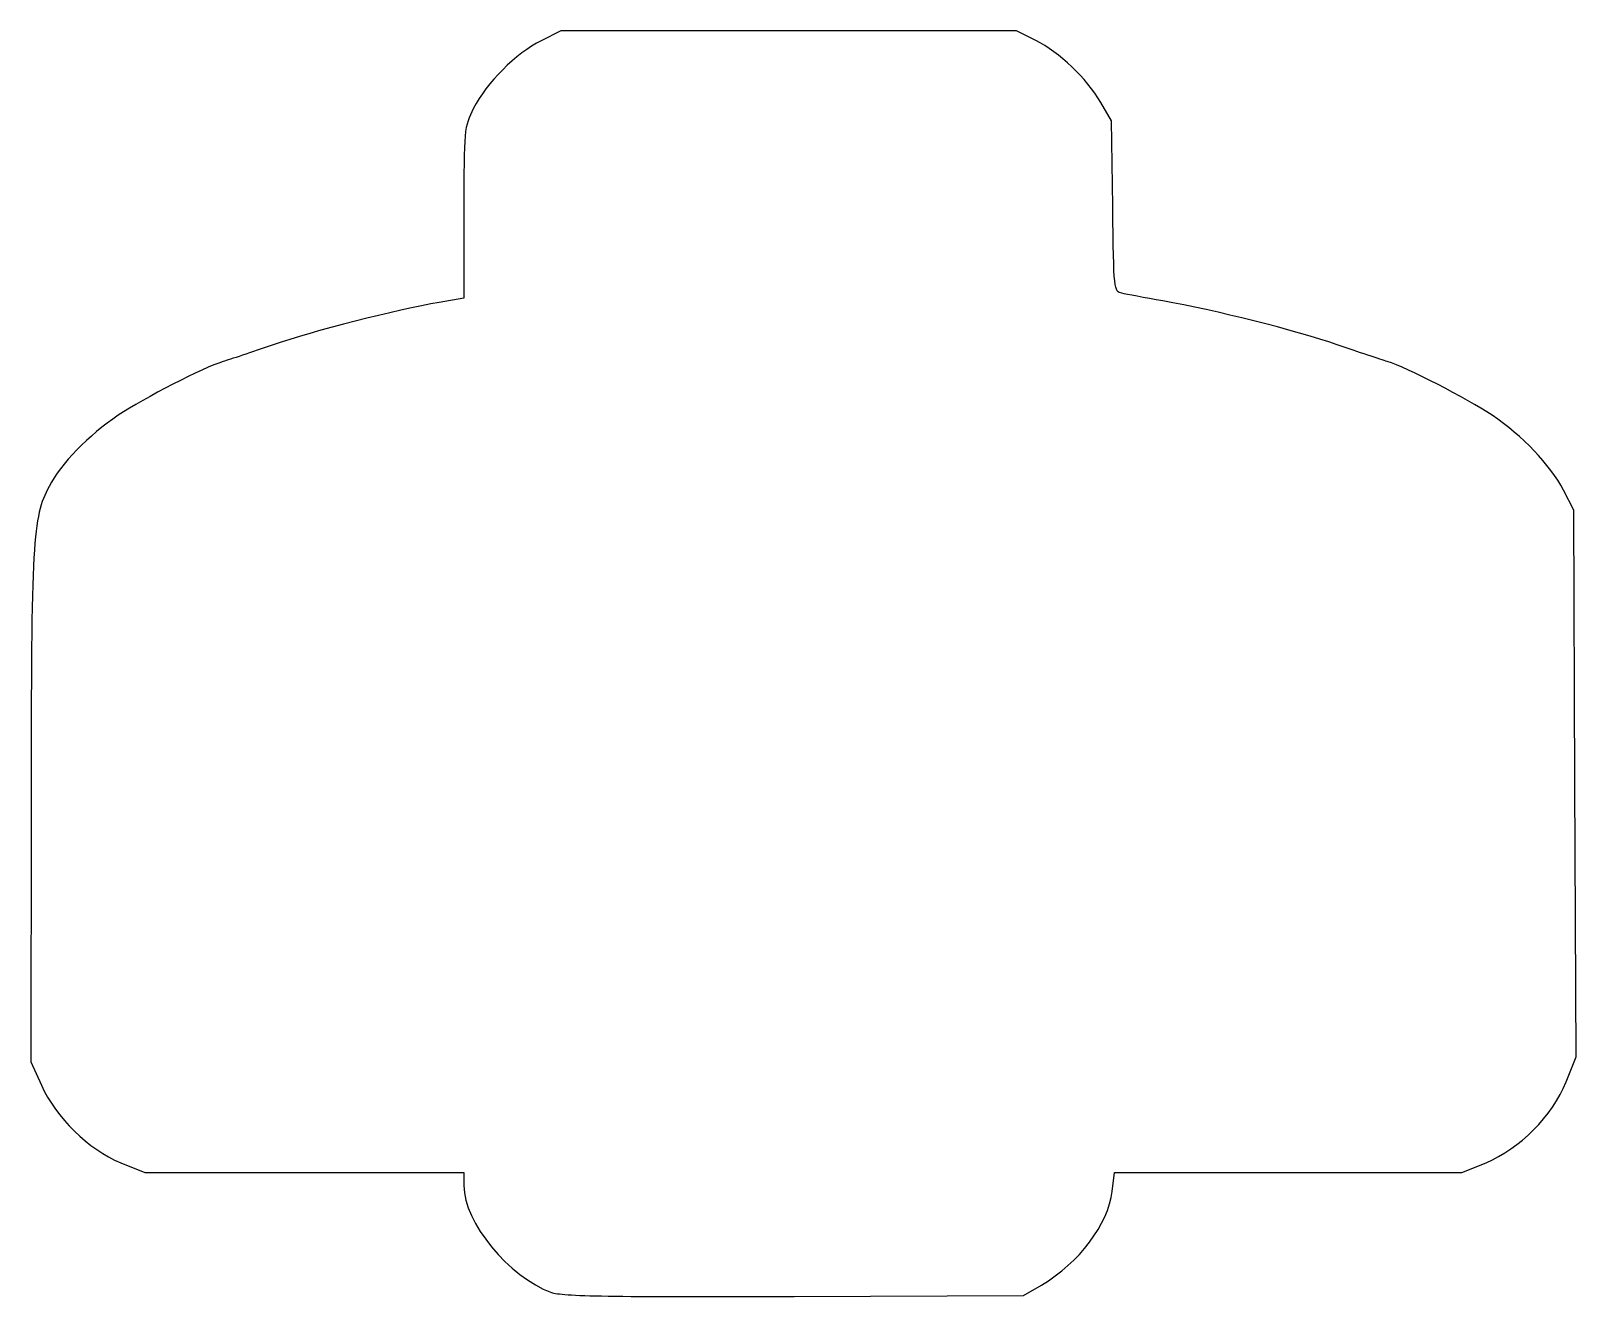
# Model space of a CAD drawing. Header units: centimetres. Extents: x -5.6 to 5.5, y -4.7 to 4.5.
import ezdxf

# ---------------------------------------------------------------- set-up
doc = ezdxf.new("R2010")
doc.units = ezdxf.units.CM
doc.header["$MEASUREMENT"] = 0
doc.layers.add('Layer 1', color=7, linetype='Continuous')

msp = doc.modelspace()

# ---------------------------------------------------------------- linework, layer by layer
at = {"layer": 'Layer 1'}
msp.add_open_spline([(-1.86971, -4.63332), (-2.1771, -4.52227), (-2.50031, -4.12784), (-2.50031, -3.86377), (-2.50031, -3.86377), (-2.50031, -3.86377), (-2.50031, -3.77031), (-2.50031, -3.77031), (-2.50031, -3.77031), (-2.50031, -3.77031), (-3.65073, -3.77031), (-3.65073, -3.77031), (-3.65073, -3.77031), (-3.65073, -3.77031), (-4.80114, -3.77031), (-4.80114, -3.77031), (-4.80114, -3.77031), (-4.80114, -3.77031), (-4.97502, -3.6989), (-4.97502, -3.6989), (-4.97502, -3.6989), (-5.20641, -3.60388), (-5.44212, -3.37344), (-5.54697, -3.13974), (-5.54697, -3.13974), (-5.54697, -3.13974), (-5.6224, -2.97163), (-5.6224, -2.97163), (-5.6224, -2.97163), (-5.6224, -2.97163), (-5.621, -1.14186), (-5.621, -1.14186), (-5.621, -1.14186), (-5.61952, 0.80598), (-5.61191, 0.94245), (-5.49174, 1.17545), (-5.49174, 1.17545), (-5.40894, 1.33601), (-5.20479, 1.54564), (-4.99262, 1.68797), (-4.99262, 1.68797), (-4.80673, 1.81266), (-4.37895, 2.03175), (-4.2371, 2.0749), (-4.2371, 2.0749), (-4.19137, 2.08881), (-4.02894, 2.14323), (-3.87615, 2.19584), (-3.87615, 2.19584), (-3.58651, 2.29555), (-2.98617, 2.44886), (-2.67891, 2.50157), (-2.67891, 2.50157), (-2.67891, 2.50157), (-2.50031, 2.5322), (-2.50031, 2.5322), (-2.50031, 2.5322), (-2.50031, 2.5322), (-2.50031, 3.14606), (-2.50031, 3.14606), (-2.50031, 3.14606), (-2.50031, 3.75747), (-2.50003, 3.76049), (-2.43002, 3.90098), (-2.43002, 3.90098), (-2.34009, 4.08145), (-2.12354, 4.298), (-1.94306, 4.38794), (-1.94306, 4.38794), (-1.94306, 4.38794), (-1.80201, 4.45823), (-1.80201, 4.45823), (-1.80201, 4.45823), (-1.80201, 4.45823), (-0.15875, 4.45823), (-0.15875, 4.45823), (-0.15875, 4.45823), (-0.15875, 4.45823), (1.48451, 4.45823), (1.48451, 4.45823), (1.48451, 4.45823), (1.48451, 4.45823), (1.62336, 4.38904), (1.62336, 4.38904), (1.62336, 4.38904), (1.79359, 4.3042), (1.98821, 4.1186), (2.09188, 3.94221), (2.09188, 3.94221), (2.09188, 3.94221), (2.16958, 3.81), (2.16958, 3.81), (2.16958, 3.81), (2.16958, 3.81), (2.17796, 3.19491), (2.17796, 3.19491), (2.17796, 3.19491), (2.18623, 2.58733), (2.18704, 2.57966), (2.2441, 2.56699), (2.2441, 2.56699), (2.27588, 2.55993), (2.40903, 2.53522), (2.54, 2.51208), (2.54, 2.51208), (2.91705, 2.44546), (3.49438, 2.30047), (3.79677, 2.19645), (3.79677, 2.19645), (3.94957, 2.1439), (4.112, 2.08935), (4.15772, 2.07525), (4.15772, 2.07525), (4.30101, 2.03106), (4.72833, 1.81201), (4.91324, 1.68797), (4.91324, 1.68797), (5.13484, 1.53932), (5.32984, 1.335), (5.42788, 1.14875), (5.42788, 1.14875), (5.42788, 1.14875), (5.50333, 1.00542), (5.50333, 1.00542), (5.50333, 1.00542), (5.50333, 1.00542), (5.51144, -0.96573), (5.51144, -0.96573), (5.51144, -0.96573), (5.51144, -0.96573), (5.51955, -2.93688), (5.51955, -2.93688), (5.51955, -2.93688), (5.51955, -2.93688), (5.44718, -3.11677), (5.44718, -3.11677), (5.44718, -3.11677), (5.34817, -3.36288), (5.11492, -3.59799), (4.86996, -3.69859), (4.86996, -3.69859), (4.86996, -3.69859), (4.69531, -3.77031), (4.69531, -3.77031), (4.69531, -3.77031), (4.69531, -3.77031), (3.44274, -3.77031), (3.44274, -3.77031), (3.44274, -3.77031), (3.44274, -3.77031), (2.19018, -3.77031), (2.19018, -3.77031), (2.19018, -3.77031), (2.19018, -3.77031), (2.17419, -3.90531), (2.17419, -3.90531), (2.17419, -3.90531), (2.14606, -4.14286), (1.93649, -4.42044), (1.66464, -4.58023), (1.66464, -4.58023), (1.66464, -4.58023), (1.53458, -4.65667), (1.53458, -4.65667), (1.53458, -4.65667), (1.53458, -4.65667), (-0.11906, -4.66252), (-0.11906, -4.66252), (-0.11906, -4.66252), (-1.43677, -4.66718), (-1.79241, -4.66125), (-1.86971, -4.63332)], degree=3, knots=[0, 0, 0, 0, 0.02272727, 0.02272727, 0.02272727, 0.02272727, 0.04545455, 0.04545455, 0.04545455, 0.04545455, 0.06818182, 0.06818182, 0.06818182, 0.06818182, 0.09090909, 0.09090909, 0.09090909, 0.09090909, 0.11363636, 0.11363636, 0.11363636, 0.11363636, 0.13636364, 0.13636364, 0.13636364, 0.13636364, 0.15909091, 0.15909091, 0.15909091, 0.15909091, 0.18181818, 0.18181818, 0.18181818, 0.18181818, 0.20454545, 0.20454545, 0.20454545, 0.20454545, 0.22727273, 0.22727273, 0.22727273, 0.22727273, 0.25, 0.25, 0.25, 0.25, 0.27272727, 0.27272727, 0.27272727, 0.27272727, 0.29545455, 0.29545455, 0.29545455, 0.29545455, 0.31818182, 0.31818182, 0.31818182, 0.31818182, 0.34090909, 0.34090909, 0.34090909, 0.34090909, 0.36363636, 0.36363636, 0.36363636, 0.36363636, 0.38636364, 0.38636364, 0.38636364, 0.38636364, 0.40909091, 0.40909091, 0.40909091, 0.40909091, 0.43181818, 0.43181818, 0.43181818, 0.43181818, 0.45454545, 0.45454545, 0.45454545, 0.45454545, 0.47727273, 0.47727273, 0.47727273, 0.47727273, 0.5, 0.5, 0.5, 0.5, 0.52272727, 0.52272727, 0.52272727, 0.52272727, 0.54545455, 0.54545455, 0.54545455, 0.54545455, 0.56818182, 0.56818182, 0.56818182, 0.56818182, 0.59090909, 0.59090909, 0.59090909, 0.59090909, 0.61363636, 0.61363636, 0.61363636, 0.61363636, 0.63636364, 0.63636364, 0.63636364, 0.63636364, 0.65909091, 0.65909091, 0.65909091, 0.65909091, 0.68181818, 0.68181818, 0.68181818, 0.68181818, 0.70454545, 0.70454545, 0.70454545, 0.70454545, 0.72727273, 0.72727273, 0.72727273, 0.72727273, 0.75, 0.75, 0.75, 0.75, 0.77272727, 0.77272727, 0.77272727, 0.77272727, 0.79545455, 0.79545455, 0.79545455, 0.79545455, 0.81818182, 0.81818182, 0.81818182, 0.81818182, 0.84090909, 0.84090909, 0.84090909, 0.84090909, 0.86363636, 0.86363636, 0.86363636, 0.86363636, 0.88636364, 0.88636364, 0.88636364, 0.88636364, 0.90909091, 0.90909091, 0.90909091, 0.90909091, 0.93181818, 0.93181818, 0.93181818, 0.93181818, 0.95454545, 0.95454545, 0.95454545, 0.95454545, 1, 1, 1, 1], dxfattribs=at)

doc.saveas('drawing.dxf')
